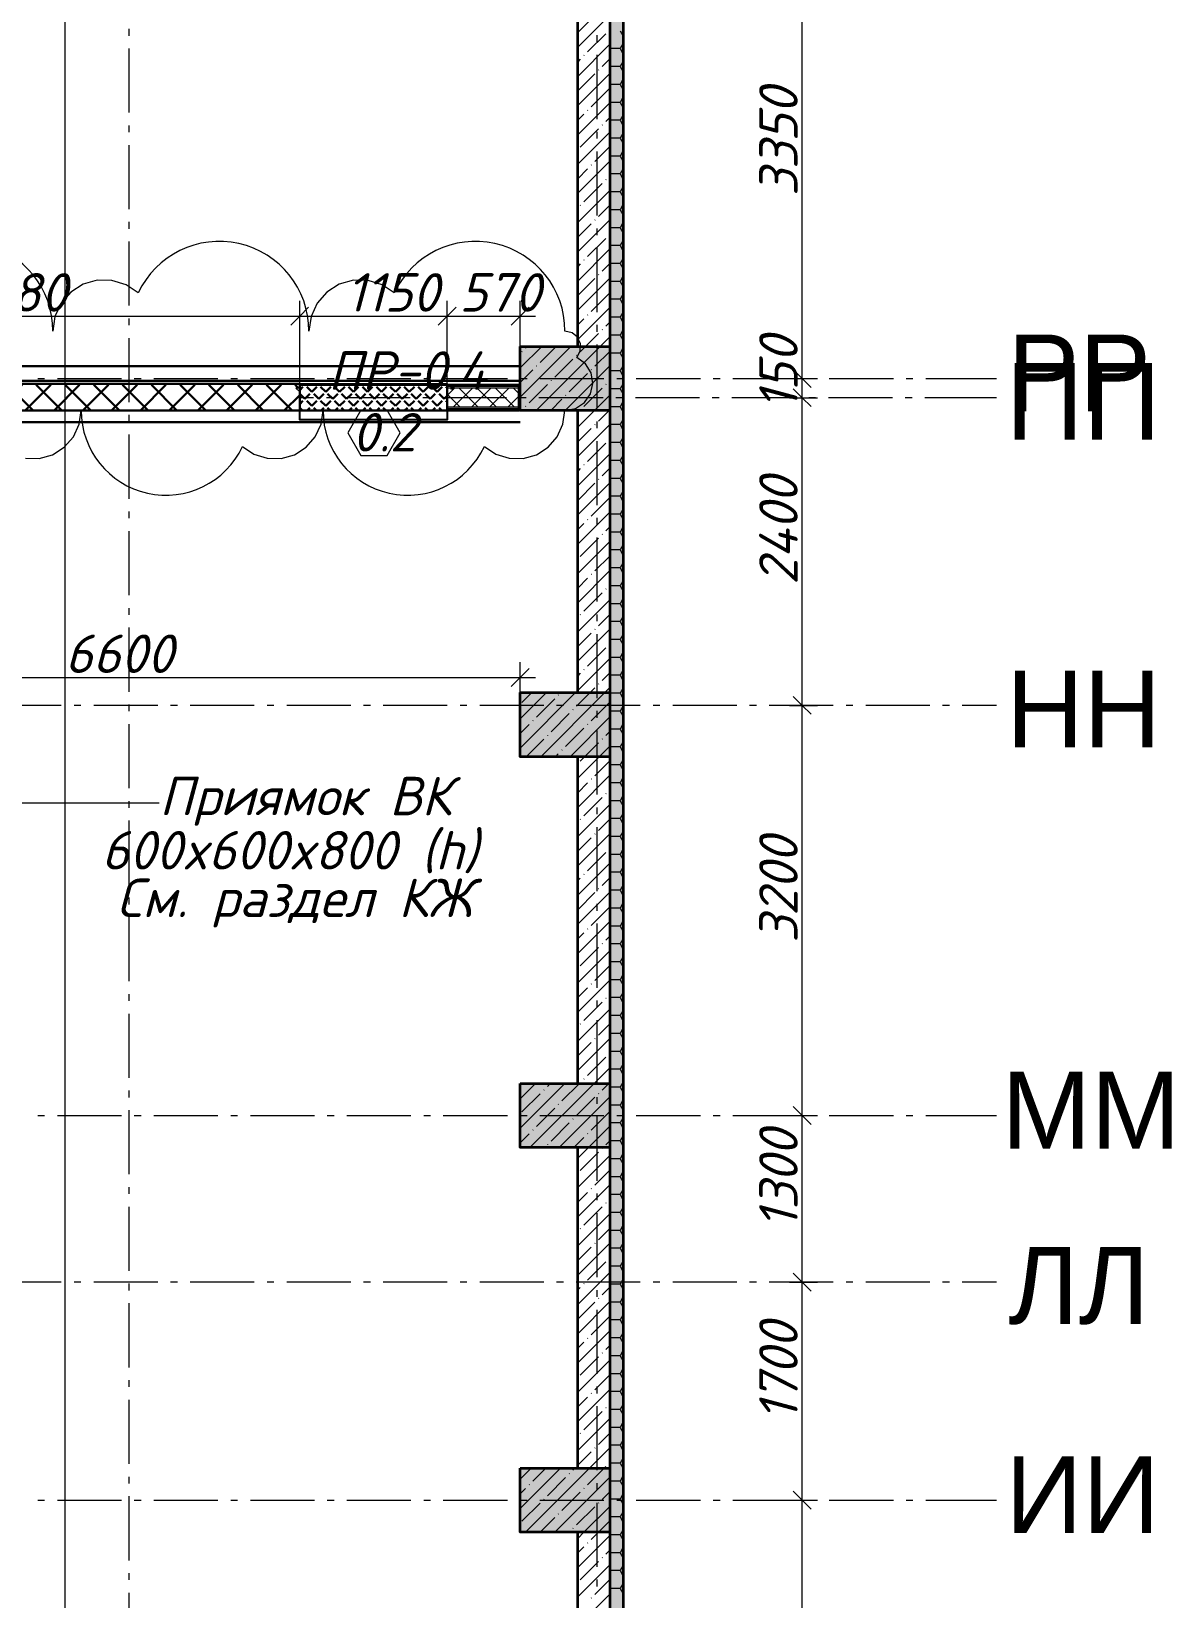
# Model space of a CAD drawing. Header units: millimetres. Extents: x -81576 to 1046824, y -248937 to 691537.
# Drawn here: x 196572 to 205470, y 657373 to 669599 of the extents above; entities that cross this region are included whole.
import ezdxf

# ---------------------------------------------------------------- set-up
doc = ezdxf.new("R2010")
doc.units = ezdxf.units.MM
for name, color, linetype, lineweight in [('0)', 6, 'Continuous', 30), ('0) расчет', 172, 'Continuous', 30), ('0) факт', 80, 'Continuous', 30), ('0.1) дверной проем', 5, 'Continuous', 30), ('0.2) Шпаклевка подвала и баз и фин', 5, 'Continuous', 30)]:
    doc.layers.add(name, color=color, linetype=linetype, lineweight=lineweight)
doc.layers.add('PDF _Геометрия', color=7, linetype='Continuous', true_color=0x1d1d1d)
doc.layers.add('PDF _Сплошная заливка', color=7, linetype='Continuous', true_color=0xffffff)
doc.layers.add('PDF _Текст', color=7, linetype='Continuous')
doc.styles.add('PDF ArialMT', font='arial.ttf')
doc.styles.add('PDF ISOCPEUR Italic', font='isocpeui.ttf')

msp = doc.modelspace()

# ---------------------------------------------------------------- hatches: boundary and pattern name
at = {"layer": '0)', "transparency": 33554559}
h = msp.add_hatch(dxfattribs=at)
h.set_pattern_fill('ANSI37', color=256, scale=50)
h.paths.add_polyline_path([(198666, 666787.2), (198637.1, 666816.1), (198666, 666816.1), (198666, 666841.1), (193786, 666841.1), (193786, 666641.1), (198666, 666641.1)])
msp.add_hatch(color=256, dxfattribs=at).paths.add_polyline_path([(200376, 666653.6), (200376, 666666.1), (199816, 666666.1), (199816, 666653.6)])
at = {"layer": '0.1) дверной проем', "transparency": 33554687}
h = msp.add_hatch(dxfattribs=at)
h.set_pattern_fill('ANGLE', color=256, scale=11, angle=45)
h.set_pattern_definition([(45, (95478.06, -6750.005), (-54.3305495, 54.3305495), [55.88, -20.955]), (135, (95478.06, -6750.005), (-54.3305495, -54.3305495), [55.88, -20.955])])
h.paths.add_polyline_path([(198666, 666841.1), (199816, 666841.1), (199816, 666641.1), (198666, 666641.1)])
at = {"layer": 'PDF _Сплошная заливка', "true_color": 0x636466, "transparency": 33554559}
for points in [[(201088, 637747.2), (201188, 637747.2), (201188, 682543.1), (201088, 682543.1), (201088, 653403.1), (201186, 653403.1), (201186, 652803.1), (201088, 652803.1)], [(201188, 637747.2), (201196, 637747.2), (201196, 682551.1), (201188, 682551.1)], [(200386, 666641.1), (201086, 666641.1), (201086, 667141.1), (200386, 667141.1)], [(200386, 663940.8), (201086, 663940.8), (201086, 664440.8), (200386, 664440.8)], [(200386, 660891.1), (201086, 660891.1), (201086, 661391.1), (200386, 661391.1)], [(200386, 657891.1), (201086, 657891.1), (201086, 658391.1), (200386, 658391.1)]]:
    msp.add_hatch(color=251, dxfattribs=at).paths.add_polyline_path(points)

# ---------------------------------------------------------------- linework, layer by layer
msp.add_lwpolyline([(198666, 666849.1), (199816, 666849.1), (199816, 666569.3), (198666, 666569.3)], close=True)
at = {"layer": '0)'}
msp.add_lwpolyline([(198666, 666849.1), (193786, 666849.1), (193786, 666641.1), (198666, 666641.1)], close=True, dxfattribs=at)
msp.add_lwpolyline([(199803.8, 666841.1), (200376, 666841.1), (200376, 666641.1), (199816, 666641.1)], dxfattribs=at)
at = {"layer": '0)', "lineweight": 9}
for points in [[(200376, 666828.6), (199816, 666828.6)], [(200059, 666841.1), (200066, 666841.1)], [(198666, 666816.1), (198637.1, 666816.1)], [(200279.8, 666741.1), (199779.8, 666741.1)], [(200376, 666816.1), (199816, 666816.1)], [(200014.8, 666816.1), (199864.8, 666666.1)], [(199909.9, 666816.1), (200059.9, 666666.1)], [(200156.3, 666816.1), (200006.3, 666666.1)], [(200051.3, 666816.1), (200201.3, 666666.1)], [(200297.7, 666816.1), (200147.7, 666666.1)], [(200192.7, 666816.1), (200342.7, 666666.1)], [(200376, 666666.1), (199816, 666666.1)], [(200376, 666653.6), (199816, 666653.6)]]:
    msp.add_lwpolyline(points, dxfattribs=at)
at = {"layer": '0) расчет', "color": 1, "lineweight": 9}
for points in [[(197406.3, 667558.9), (197310.9, 667622.3), (197201.4, 667655.9), (197086.9, 667657.2), (196976.8, 667625.9), (196880, 667564.6), (196804.6, 667478.5), (196756.7, 667374.4), (196740.3, 667261.1, 0.8010885), (195408.4, 667558.9)], [(196525.4, 666268.1), (196633.6, 666266.9), (196737.7, 666296.5), (196829.1, 666354.4), (196900.3, 666435.8), (196945.5, 666534), (196961, 666641.1, 0.8010875), (198219.4, 666359.7), (198309.5, 666299.9), (198412.9, 666268.1), (198521.1, 666266.9), (198625.2, 666296.5), (198716.6, 666354.4), (198787.8, 666435.8), (198833, 666534), (198848.5, 666641.1, 0.801086), (200106.9, 666359.7), (200197, 666299.9), (200300.4, 666268.1), (200408.6, 666266.9), (200512.7, 666296.5), (200604.1, 666354.4), (200675.3, 666435.8), (200720.5, 666534), (200736, 666641.1), (200817.7, 666657.1), (200887.4, 666702.6), (200934.8, 666771), (200953, 666852.2), (200939.2, 666934.3), (200895.6, 667005.2), (200828.5, 667054.4), (200855.6, 667104.1), (200857.8, 667160.6), (200834.7, 667212.2), (200791.1, 667248.2), (200736, 667261.1, 0.8010885), (199404.1, 667558.9), (199308.7, 667622.3), (199199.3, 667655.9), (199084.8, 667657.2), (198974.6, 667625.9), (198877.9, 667564.6), (198802.5, 667478.5), (198754.6, 667374.4), (198738.2, 667261.1, 0.8010885), (197406.3, 667558.9)]]:
    msp.add_lwpolyline(points, format="xyb", dxfattribs=at)
at = {"layer": '0) расчет'}
msp.add_lwpolyline([(193784.1, 666871.8), (200386, 666871.8)], dxfattribs=at)
at = {"layer": '0) факт'}
msp.add_lwpolyline([(193784.1, 666871.8), (200386, 666871.8)], dxfattribs=at)
at = {"layer": '0.1) дверной проем'}
msp.add_lwpolyline([(198666, 666841.1), (199816, 666841.1), (199816, 666641.1), (198666, 666641.1)], close=True, dxfattribs=at)
at = {"layer": '0.2) Шпаклевка подвала и баз и фин'}
for points in [[(193786, 666987.8), (200386, 666987.8)], [(193786, 666550.1), (200386, 666550.1)]]:
    msp.add_lwpolyline(points, dxfattribs=at)
at = {"layer": 'PDF _Геометрия', "color": 8, "lineweight": 9, "true_color": 0x808080}
msp.add_lwpolyline([(196836, 634984.7), (196836, 685937.1)], dxfattribs=at)
at = {"layer": 'PDF _Геометрия', "color": 7, "lineweight": 13}
for points in [[(97276, 669786.1), (97276, 682551.1), (97386, 682551.1), (201086, 682551.1), (201196, 682551.1), (201196, 637747.2)], [(201188, 637747.2), (201188, 682543.1), (188186, 682543.1)]]:
    msp.add_lwpolyline(points, dxfattribs=at)
at = {"layer": 'PDF _Геометрия', "color": 7, "lineweight": 9}
for points in [[(201088, 653403.1), (201088, 682443.1), (188186, 682443.1)], [(201086, 653403.1), (201086, 682441.1), (188186, 682441.1)], [(202586.2, 639471.1), (202586.2, 639991.1), (202586.2, 643541.1), (202586.2, 643991.1), (202586.2, 648691.1), (202586.2, 652041.1), (202586.2, 658141.1), (202586.2, 659841.1), (202586.2, 661141.1), (202586.2, 664341.1), (202586.2, 666741.1), (202586.2, 666891.1), (202586.2, 670241.1), (202586.2, 671341.1), (202586.2, 672341.1), (202586.2, 678790.8), (202586.2, 682461.1)], [(197336, 669565), (197336, 669618)], [(200986, 669514.9), (200986, 669567.8)], [(197336, 668965), (197336, 669465)], [(200986, 668914.9), (200986, 669414.9)], [(197336, 668812.1), (197336, 668865)], [(200986, 668762), (200986, 668814.9)], [(197336, 668212.1), (197336, 668712.1)], [(200986, 668162), (200986, 668661.9)], [(197336, 668059.2), (197336, 668112.1)], [(200986, 668009), (200986, 668061.9)], [(197336, 667459.2), (197336, 667959.2)], [(200986, 667409), (200986, 667909)], [(198736, 667447.9), (198666, 667377.9), (198596, 667307.9)], [(198666, 666849.1), (198666, 667377.9), (198666, 667497.9)], [(199886, 667447.9), (199816, 667377.9), (199746, 667307.9)], [(199816, 666847.1), (199816, 667377.9), (199816, 667497.9)], [(200456, 667447.9), (200386, 667377.9), (200316, 667307.9)], [(200386, 667141.1), (200386, 667377.9), (200386, 667497.9)], [(193666, 667377.9), (198666, 667377.9), (199816, 667377.9), (200506, 667377.9)], [(197336, 667306.3), (197336, 667359.2)], [(200986, 667256.1), (200986, 667309)], [(197336, 666706.3), (197336, 667206.3)], [(200986, 666656.1), (200986, 667156.1)], [(202516.2, 666961.1), (202586.2, 666891.1), (202656.2, 666821.1)], [(196622.3, 666891.1), (196675.2, 666891.1)], [(196775.2, 666891.1), (197275.2, 666891.1)], [(197375.2, 666891.1), (197428.1, 666891.1)], [(197528.1, 666891.1), (198028.1, 666891.1)], [(198128.1, 666891.1), (198181, 666891.1)], [(198281, 666891.1), (198781, 666891.1)], [(198881, 666891.1), (198933.9, 666891.1)], [(199033.9, 666891.1), (199533.9, 666891.1)], [(199633.9, 666891.1), (199686.8, 666891.1)], [(199786.8, 666891.1), (200286.8, 666891.1)], [(200386.8, 666891.1), (200439.8, 666891.1)], [(200539.8, 666891.1), (201039.8, 666891.1)], [(201139.8, 666891.1), (201192.7, 666891.1)], [(201292.7, 666891.1), (201792.7, 666891.1)], [(201892.7, 666891.1), (201945.6, 666891.1)], [(202045.6, 666891.1), (202545.6, 666891.1)], [(202487.2, 666891.1), (202586.2, 666891.1), (202706.2, 666891.1)], [(202645.6, 666891.1), (202698.5, 666891.1)], [(202798.5, 666891.1), (203298.5, 666891.1)], [(203398.5, 666891.1), (203451.4, 666891.1)], [(203551.4, 666891.1), (204103.9, 666891.1)], [(198774, 666741.1), (198670.7, 666741.1)], [(198926.9, 666741.1), (198874, 666741.1)], [(199526.9, 666741.1), (199026.9, 666741.1)], [(199679.8, 666741.1), (199626.9, 666741.1)], [(200432.8, 666741.1), (200379.8, 666741.1)], [(201032.8, 666741.1), (200532.8, 666741.1)], [(201185.7, 666741.1), (201132.8, 666741.1)], [(201785.7, 666741.1), (201285.7, 666741.1)], [(201938.6, 666741.1), (201885.7, 666741.1)], [(202538.6, 666741.1), (202038.6, 666741.1)], [(202487.2, 666741.1), (202586.2, 666741.1), (202706.2, 666741.1)], [(202516.2, 666811.1), (202586.2, 666741.1), (202656.2, 666671.1)], [(202691.5, 666741.1), (202638.6, 666741.1)], [(203291.5, 666741.1), (202791.5, 666741.1)], [(203444.4, 666741.1), (203391.5, 666741.1)], [(204103.9, 666741.1), (203544.4, 666741.1)], [(197336, 666553.4), (197336, 666606.3)], [(199144.3, 666642.7), (199042.5, 666466.4), (199144.3, 666290.2), (199347.8, 666290.2), (199449.5, 666466.4), (199347.8, 666642.7)], [(197336, 665953.4), (197336, 666453.4)], [(200986, 666503.2), (200986, 666556.1)], [(200986, 665903.2), (200986, 666403.2)], [(197336, 665800.5), (197336, 665853.4)], [(200986, 665750.3), (200986, 665803.2)], [(197336, 665200.5), (197336, 665700.5)], [(200986, 665150.3), (200986, 665650.3)], [(195944.5, 665557), (195944.5, 663580.3), (196909.3, 663580.3), (197570.1, 663580.3)], [(197336, 665047.5), (197336, 665100.5)], [(200986, 664997.4), (200986, 665050.3)], [(197336, 664447.5), (197336, 664947.5)], [(200986, 664397.4), (200986, 664897.4)], [(200456, 664628.9), (200386, 664558.9), (200316, 664488.9)], [(200386, 664440.8), (200386, 664558.9), (200386, 664678.9)], [(193666, 664558.9), (200506, 664558.9)], [(202516.2, 664411.1), (202586.2, 664341.1), (202656.2, 664271.1)], [(196806.2, 664341.1), (196306.2, 664341.1)], [(196959.1, 664341.1), (196906.2, 664341.1)], [(197559.1, 664341.1), (197059.1, 664341.1)], [(197336, 664294.6), (197336, 664347.5)], [(197712, 664341.1), (197659.1, 664341.1)], [(198312, 664341.1), (197812, 664341.1)], [(198464.9, 664341.1), (198412, 664341.1)], [(199064.9, 664341.1), (198564.9, 664341.1)], [(199217.9, 664341.1), (199164.9, 664341.1)], [(199817.9, 664341.1), (199317.9, 664341.1)], [(199970.8, 664341.1), (199917.9, 664341.1)], [(200570.8, 664341.1), (200070.8, 664341.1)], [(200723.7, 664341.1), (200670.8, 664341.1)], [(201323.7, 664341.1), (200823.7, 664341.1)], [(200986, 664244.4), (200986, 664297.4)], [(201476.6, 664341.1), (201423.7, 664341.1)], [(202076.6, 664341.1), (201576.6, 664341.1)], [(202229.5, 664341.1), (202176.6, 664341.1)], [(202829.5, 664341.1), (202329.5, 664341.1)], [(202487.2, 664341.1), (202586.2, 664341.1), (202706.2, 664341.1)], [(202982.4, 664341.1), (202929.5, 664341.1)], [(203582.4, 664341.1), (203082.4, 664341.1)], [(203735.4, 664341.1), (203682.4, 664341.1)], [(204103.9, 664341.1), (203835.4, 664341.1)], [(197336, 663694.6), (197336, 664194.6)], [(200986, 663644.4), (200986, 664144.4)], [(197336, 663541.7), (197336, 663594.6)], [(200986, 663491.5), (200986, 663544.4)], [(197336, 662941.7), (197336, 663441.7)], [(200986, 662891.5), (200986, 663391.5)], [(197336, 662788.8), (197336, 662841.7)], [(200986, 662738.6), (200986, 662791.5)], [(197336, 662188.8), (197336, 662688.8)], [(200986, 662138.6), (200986, 662638.6)], [(197336, 662035.9), (197336, 662088.8)], [(197336, 661435.9), (197336, 661935.9)], [(200986, 661985.7), (200986, 662038.6)], [(200986, 661385.7), (200986, 661885.7)], [(197336, 661283), (197336, 661335.9)], [(200986, 661232.8), (200986, 661285.7)], [(202516.2, 661211.1), (202586.2, 661141.1), (202656.2, 661071.1)], [(196622.3, 661141.1), (196675.2, 661141.1)], [(196775.2, 661141.1), (197275.2, 661141.1)], [(197336, 660683), (197336, 661183)], [(197375.2, 661141.1), (197428.1, 661141.1)], [(197528.1, 661141.1), (198028.1, 661141.1)], [(198128.1, 661141.1), (198181, 661141.1)], [(198281, 661141.1), (198781, 661141.1)], [(198881, 661141.1), (198933.9, 661141.1)], [(199033.9, 661141.1), (199533.9, 661141.1)], [(199633.9, 661141.1), (199686.8, 661141.1)], [(199786.8, 661141.1), (200286.8, 661141.1)], [(200386.8, 661141.1), (200439.8, 661141.1)], [(200539.8, 661141.1), (201039.8, 661141.1)], [(200986, 660632.8), (200986, 661132.8)], [(201139.8, 661141.1), (201192.7, 661141.1)], [(201292.7, 661141.1), (201792.7, 661141.1)], [(201892.7, 661141.1), (201945.6, 661141.1)], [(202045.6, 661141.1), (202545.6, 661141.1)], [(202487.2, 661141.1), (202586.2, 661141.1), (202706.2, 661141.1)], [(202645.6, 661141.1), (202698.5, 661141.1)], [(202798.5, 661141.1), (203298.5, 661141.1)], [(203398.5, 661141.1), (203451.4, 661141.1)], [(203551.4, 661141.1), (204103.9, 661141.1)], [(197336, 660530), (197336, 660583)], [(200986, 660479.9), (200986, 660532.8)], [(197336, 659930), (197336, 660430)], [(200986, 659879.9), (200986, 660379.9)], [(202516.2, 659911.1), (202586.2, 659841.1), (202656.2, 659771.1)], [(196806.2, 659841.1), (196306.2, 659841.1)], [(196959.1, 659841.1), (196906.2, 659841.1)], [(197559.1, 659841.1), (197059.1, 659841.1)], [(197336, 659777.1), (197336, 659830)], [(197712, 659841.1), (197659.1, 659841.1)], [(198312, 659841.1), (197812, 659841.1)], [(198464.9, 659841.1), (198412, 659841.1)], [(199064.9, 659841.1), (198564.9, 659841.1)], [(199217.9, 659841.1), (199164.9, 659841.1)], [(199817.9, 659841.1), (199317.9, 659841.1)], [(199970.8, 659841.1), (199917.9, 659841.1)], [(200570.8, 659841.1), (200070.8, 659841.1)], [(200723.7, 659841.1), (200670.8, 659841.1)], [(201323.7, 659841.1), (200823.7, 659841.1)], [(200986, 659726.9), (200986, 659779.9)], [(201476.6, 659841.1), (201423.7, 659841.1)], [(202076.6, 659841.1), (201576.6, 659841.1)], [(202229.5, 659841.1), (202176.6, 659841.1)], [(202829.5, 659841.1), (202329.5, 659841.1)], [(202487.2, 659841.1), (202586.2, 659841.1), (202706.2, 659841.1)], [(202982.4, 659841.1), (202929.5, 659841.1)], [(203582.4, 659841.1), (203082.4, 659841.1)], [(203735.4, 659841.1), (203682.4, 659841.1)], [(204103.9, 659841.1), (203835.4, 659841.1)], [(197336, 659177.1), (197336, 659677.1)], [(200986, 659126.9), (200986, 659626.9)], [(197336, 659024.2), (197336, 659077.1)], [(200986, 658974), (200986, 659026.9)], [(197336, 658424.2), (197336, 658924.2)], [(200986, 658374), (200986, 658874)], [(197336, 658271.3), (197336, 658324.2)], [(200986, 658221.1), (200986, 658274)], [(196622.3, 658141.1), (196675.2, 658141.1)], [(196775.2, 658141.1), (197275.2, 658141.1)], [(197336, 657671.3), (197336, 658171.3)], [(197375.2, 658141.1), (197428.1, 658141.1)], [(197528.1, 658141.1), (198028.1, 658141.1)], [(198128.1, 658141.1), (198181, 658141.1)], [(198281, 658141.1), (198781, 658141.1)], [(198881, 658141.1), (198933.9, 658141.1)], [(199033.9, 658141.1), (199533.9, 658141.1)], [(199633.9, 658141.1), (199686.8, 658141.1)], [(199786.8, 658141.1), (200286.8, 658141.1)], [(200386.8, 658141.1), (200439.8, 658141.1)], [(200539.8, 658141.1), (201039.8, 658141.1)], [(201139.8, 658141.1), (201192.7, 658141.1)], [(201292.7, 658141.1), (201792.7, 658141.1)], [(201892.7, 658141.1), (201945.6, 658141.1)], [(202045.6, 658141.1), (202545.6, 658141.1)], [(202487.2, 658141.1), (202586.2, 658141.1), (202706.2, 658141.1)], [(202516.2, 658211.1), (202586.2, 658141.1), (202656.2, 658071.1)], [(202645.6, 658141.1), (202698.5, 658141.1)], [(202798.5, 658141.1), (203298.5, 658141.1)], [(203398.5, 658141.1), (203451.4, 658141.1)], [(203551.4, 658141.1), (204103.9, 658141.1)], [(200986, 657621.1), (200986, 658121.1)], [(197336, 657518.4), (197336, 657571.3)], [(197336, 656918.4), (197336, 657418.4)], [(200986, 657468.2), (200986, 657521.1)]]:
    msp.add_lwpolyline(points, dxfattribs=at)
at = {"layer": 'PDF _Геометрия', "color": 7, "lineweight": 35}
for points in [[(193086, 678640.8), (193086, 680490.8), (193336, 680490.8), (193336, 678790.8), (200836, 678790.8), (200836, 682190.8), (193336, 682190.8), (193336, 682440.8), (201086, 682440.8), (201086, 682190.8), (201086, 678540.8), (201086, 653403.1)], [(200836, 667141.1), (200836, 669991.1)], [(200836, 664440.8), (200836, 666641.1)], [(200836, 661391.1), (200836, 663940.8)], [(200836, 658391.1), (200836, 660891.1)], [(200836, 655390.8), (200836, 657891.1)]]:
    msp.add_lwpolyline(points, dxfattribs=at)
at = {"layer": 'PDF _Геометрия', "lineweight": 9}
for points in [[(201086, 669725.9), (200836, 669475.9)], [(200940.7, 669694.6), (200836, 669589.9)], [(201054.8, 669580.5), (200912.2, 669438)], [(201166.5, 669603.8), (201188, 669566.4)], [(201086, 669497.8), (200836, 669247.8)], [(200886.1, 669411.8), (200883.7, 669409.4)], [(201166.5, 669464.1), (201088, 669464.1)], [(201188, 669501.5), (201166.5, 669464.2)], [(201166.5, 669464.1), (201188, 669426.8)], [(200855.2, 669380.9), (200836, 669361.8)], [(201086, 669269.7), (200836, 669019.7)], [(200969.2, 669266.9), (200836, 669133.7)], [(201000.1, 669297.8), (200997.7, 669295.4)], [(201086, 669383.7), (201026.2, 669323.9)], [(201166.5, 669324.5), (201088, 669324.5)], [(201188, 669361.8), (201166.5, 669324.5)], [(201166.5, 669324.5), (201188, 669287.1)], [(201083.3, 669152.8), (200940.7, 669010.3)], [(201166.5, 669184.8), (201088, 669184.8)], [(201188, 669222.2), (201166.5, 669184.8)], [(201166.5, 669184.8), (201188, 669147.4)], [(201086, 669041.6), (200836, 668791.6)], [(201166.5, 669045.1), (201088, 669045.1)], [(201188, 669082.5), (201166.5, 669045.1)], [(201166.5, 669045.1), (201188, 669007.7)], [(200883.7, 668953.2), (200836, 668905.6)], [(200914.6, 668984.1), (200912.2, 668981.8)], [(201086, 668927.5), (201054.8, 668896.2)], [(201166.5, 668905.4), (201088, 668905.4)], [(201188, 668942.8), (201166.5, 668905.4)], [(201166.5, 668905.4), (201188, 668868)], [(201086, 668813.5), (200836, 668563.5)], [(200997.7, 668839.2), (200855.2, 668696.6)], [(201028.6, 668870.1), (201026.2, 668867.7)], [(201188, 668803.1), (201166.5, 668765.8)], [(201086, 668699.4), (200969.2, 668582.6)], [(201166.5, 668765.7), (201088, 668765.7)], [(201166.5, 668765.7), (201188, 668728.3)], [(201188, 668663.4), (201166.5, 668626.1)], [(201086, 668585.4), (200836, 668335.4)], [(200943.1, 668556.4), (200940.7, 668554.1)], [(201166.5, 668626), (201088, 668626)], [(201166.5, 668626), (201188, 668588.7)], [(200912.2, 668525.6), (200836, 668449.4)], [(201026.2, 668411.5), (200883.7, 668268.9)], [(201057.1, 668442.4), (201054.8, 668440)], [(201086, 668471.3), (201083.3, 668468.5)], [(201166.5, 668486.4), (201088, 668486.4)], [(201188, 668523.7), (201166.5, 668486.4)], [(201166.5, 668486.4), (201188, 668449)], [(201086, 668357.3), (200836, 668107.3)], [(201166.5, 668346.7), (201088, 668346.7)], [(201188, 668384.1), (201166.5, 668346.7)], [(201166.5, 668346.7), (201188, 668309.3)], [(200857.5, 668242.8), (200855.2, 668240.4)], [(201086, 668243.2), (200997.7, 668154.9)], [(201166.5, 668207), (201088, 668207)], [(201188, 668244.4), (201166.5, 668207)], [(201166.5, 668207), (201188, 668169.6)], [(201086, 668129.2), (200836, 667879.2)], [(200940.7, 668097.9), (200836, 667993.2)], [(200971.6, 668128.8), (200969.2, 668126.4)], [(201166.5, 668067.3), (201088, 668067.3)], [(201188, 668104.7), (201166.5, 668067.3)], [(201166.5, 668067.3), (201188, 668029.9)], [(201054.8, 667983.8), (200912.2, 667841.3)], [(201085.6, 668014.7), (201083.3, 668012.3)], [(201166.5, 667927.6), (201088, 667927.6)], [(201188, 667965), (201166.5, 667927.7)], [(201166.5, 667927.6), (201188, 667890.3)], [(201086, 667901.1), (200836, 667651.1)], [(200886.1, 667815.1), (200883.7, 667812.8)], [(201188, 667825.3), (201166.5, 667788)], [(200855.2, 667784.2), (200836, 667765.1)], [(201000.1, 667701.1), (200997.7, 667698.7)], [(201086, 667787), (201026.2, 667727.2)], [(201166.5, 667788), (201088, 667788)], [(201166.5, 667788), (201188, 667750.6)], [(201188, 667685.7), (201166.5, 667648.3)], [(201086, 667673), (200836, 667423)], [(200969.2, 667670.2), (200836, 667537)], [(201083.3, 667556.1), (200940.7, 667413.6)], [(201166.5, 667648.3), (201088, 667648.3)], [(201166.5, 667648.3), (201188, 667610.9)], [(201086, 667444.9), (200836, 667194.9)], [(201166.5, 667508.6), (201088, 667508.6)], [(201188, 667546), (201166.5, 667508.6)], [(201166.5, 667508.6), (201188, 667471.2)], [(200883.7, 667356.6), (200836, 667308.9)], [(200914.6, 667387.4), (200912.2, 667385.1)], [(201086, 667330.8), (201054.8, 667299.5)], [(201166.5, 667368.9), (201088, 667368.9)], [(201188, 667406.3), (201166.5, 667368.9)], [(201166.5, 667368.9), (201188, 667331.5)], [(201086, 667216.8), (201010.4, 667141.1), (200510.4, 666641.1)], [(200997.7, 667242.5), (200896.3, 667141.1), (200855.2, 667099.9)], [(201028.6, 667273.4), (201026.2, 667271)], [(201166.5, 667229.2), (201088, 667229.2)], [(201188, 667266.6), (201166.5, 667229.3)], [(201166.5, 667229.2), (201188, 667191.9)], [(200554.2, 667141.1), (200386, 666973)], [(200782.3, 667141.1), (200386, 666744.9)], [(200401.3, 667102.3), (200399, 667099.9)], [(200440.1, 667141.1), (200427.5, 667128.5)], [(200668.2, 667141.1), (200541.5, 667014.4)], [(200829, 667073.8), (200826.7, 667071.4)], [(201086, 667102.7), (200969.2, 666985.9)], [(201166.5, 667089.6), (201088, 667089.6)], [(201188, 667126.9), (201166.5, 667089.6)], [(201166.5, 667089.6), (201188, 667052.2)], [(200484.5, 666957.4), (200386, 666858.9)], [(200515.4, 666988.3), (200513, 666985.9)], [(200798.1, 667042.9), (200655.6, 666900.4)], [(201086, 666988.7), (200738.5, 666641.1)], [(200943.1, 666959.8), (200940.7, 666957.4)], [(201166.5, 666949.9), (201088, 666949.9)], [(201188, 666987.3), (201166.5, 666949.9)], [(201166.5, 666949.9), (201188, 666912.5)], [(200598.6, 666843.3), (200456, 666700.8)], [(200629.4, 666874.2), (200627.1, 666871.8)], [(200912.2, 666928.9), (200769.6, 666786.3)], [(201057.1, 666845.7), (201054.8, 666843.3)], [(201086, 666874.6), (201083.3, 666871.8)], [(201188, 666847.6), (201166.5, 666810.2)], [(198637.1, 666816.1), (198666, 666787.2)], [(199873.4, 666816.1), (199816, 666758.7)], [(199816, 666768.5), (199918.5, 666666.1)], [(200376, 666753.1), (200289.1, 666666.1)], [(200334.2, 666816.1), (200376, 666774.2)], [(200712.6, 666729.3), (200624.4, 666641.1)], [(200743.5, 666760.2), (200741.1, 666757.8)], [(201086, 666760.6), (200966.6, 666641.1), (200836, 666510.6)], [(201026.2, 666814.8), (200883.7, 666672.3)], [(201166.5, 666810.2), (201088, 666810.2)], [(201166.5, 666810.2), (201188, 666772.8)], [(201188, 666707.9), (201166.5, 666670.5)], [(200399, 666643.7), (200396.3, 666641.1)], [(200429.9, 666674.6), (200427.5, 666672.3)], [(200857.5, 666646.1), (200855.2, 666643.7)], [(201086, 666646.5), (201080.6, 666641.1), (200997.7, 666558.2)], [(201166.5, 666670.5), (201088, 666670.5)], [(201166.5, 666670.5), (201188, 666633.1)], [(201086, 666532.5), (200836, 666282.5)], [(200940.7, 666501.2), (200836, 666396.5)], [(200971.6, 666532.1), (200969.2, 666529.7)], [(201166.5, 666530.8), (201088, 666530.8)], [(201188, 666568.2), (201166.5, 666530.9)], [(201166.5, 666530.8), (201188, 666493.4)], [(201054.8, 666387.1), (200912.2, 666244.6)], [(201085.6, 666418), (201083.3, 666415.6)], [(201166.5, 666391.1), (201088, 666391.1)], [(201188, 666428.5), (201166.5, 666391.2)], [(201166.5, 666391.1), (201188, 666353.8)], [(201086, 666304.4), (200836, 666054.4)], [(200886.1, 666218.4), (200883.7, 666216.1)], [(201166.5, 666251.5), (201088, 666251.5)], [(201188, 666288.8), (201166.5, 666251.5)], [(201166.5, 666251.5), (201188, 666214.1)], [(200855.2, 666187.5), (200836, 666168.4)], [(201000.1, 666104.4), (200997.7, 666102)], [(201086, 666190.3), (201026.2, 666130.5)], [(201166.5, 666111.8), (201088, 666111.8)], [(201188, 666149.2), (201166.5, 666111.8)], [(201166.5, 666111.8), (201188, 666074.4)], [(201086, 666076.3), (200836, 665826.3)], [(200969.2, 666073.5), (200836, 665940.3)], [(201166.5, 665972.1), (201088, 665972.1)], [(201188, 666009.5), (201166.5, 665972.1)], [(201166.5, 665972.1), (201188, 665934.7)], [(201086, 665848.2), (200836, 665598.2)], [(201083.3, 665959.5), (200940.7, 665816.9)], [(201188, 665869.8), (201166.5, 665832.4)], [(200883.7, 665759.9), (200836, 665712.2)], [(200914.6, 665790.7), (200912.2, 665788.4)], [(201086, 665734.1), (201054.8, 665702.8)], [(201166.5, 665832.4), (201088, 665832.4)], [(201166.5, 665832.4), (201188, 665795)], [(201188, 665730.1), (201166.5, 665692.8)], [(201086, 665620.1), (200836, 665370.1)], [(200997.7, 665645.8), (200855.2, 665503.3)], [(201028.6, 665676.7), (201026.2, 665674.3)], [(201166.5, 665692.7), (201088, 665692.7)], [(201166.5, 665692.7), (201188, 665655.4)], [(201086, 665506), (200969.2, 665389.2)], [(201166.5, 665553.1), (201088, 665553.1)], [(201188, 665590.4), (201166.5, 665553.1)], [(201166.5, 665553.1), (201188, 665515.7)], [(201086, 665392), (200836, 665142)], [(200943.1, 665363.1), (200940.7, 665360.7)], [(201166.5, 665413.4), (201088, 665413.4)], [(201188, 665450.8), (201166.5, 665413.4)], [(201166.5, 665413.4), (201188, 665376)], [(200912.2, 665332.2), (200836, 665256)], [(201057.1, 665249), (201054.8, 665246.6)], [(201086, 665277.9), (201083.3, 665275.2)], [(201166.5, 665273.7), (201088, 665273.7)], [(201188, 665311.1), (201166.5, 665273.7)], [(201166.5, 665273.7), (201188, 665236.3)], [(201086, 665163.9), (200836, 664913.9)], [(201026.2, 665218.1), (200883.7, 665075.6)], [(201166.5, 665134), (201088, 665134)], [(201188, 665171.4), (201166.5, 665134)], [(201166.5, 665134), (201188, 665096.6)], [(200857.5, 665049.4), (200855.2, 665047.1)], [(201086, 665049.8), (200997.7, 664961.5)], [(201166.5, 664994.3), (201088, 664994.3)], [(201188, 665031.7), (201166.5, 664994.4)], [(201166.5, 664994.3), (201188, 664957)], [(201086, 664935.8), (200836, 664685.8)], [(200940.7, 664904.5), (200836, 664799.8)], [(200971.6, 664935.4), (200969.2, 664933)], [(201188, 664892), (201166.5, 664854.7)], [(201054.8, 664790.4), (200912.2, 664647.9)], [(201085.6, 664821.3), (201083.3, 664819)], [(201166.5, 664854.7), (201088, 664854.7)], [(201166.5, 664854.7), (201188, 664817.3)], [(201188, 664752.4), (201166.5, 664715)], [(201086, 664707.7), (200836, 664457.7)], [(200886.1, 664621.7), (200883.7, 664619.4)], [(201166.5, 664715), (201088, 664715)], [(201166.5, 664715), (201188, 664677.6)], [(200855.2, 664590.9), (200836, 664571.7)], [(201000.1, 664507.7), (200997.7, 664505.3)], [(201086, 664593.6), (201026.2, 664533.8)], [(201166.5, 664575.3), (201088, 664575.3)], [(201188, 664612.7), (201166.5, 664575.3)], [(201166.5, 664575.3), (201188, 664537.9)], [(200591, 664440.8), (200386, 664235.8)], [(200819.1, 664440.8), (200386, 664007.7)], [(200477, 664440.8), (200399, 664362.8)], [(200655.6, 664391.3), (200513, 664248.7)], [(201086, 664479.6), (201047.2, 664440.8), (200547.2, 663940.8)], [(200686.5, 664422.2), (200684.1, 664419.8)], [(200969.2, 664476.8), (200933.2, 664440.8), (200826.7, 664334.2)], [(201166.5, 664435.6), (201088, 664435.6)], [(201188, 664473), (201166.5, 664435.6)], [(201166.5, 664435.6), (201188, 664398.2)], [(200769.6, 664277.2), (200627.1, 664134.7)], [(200800.5, 664308.1), (200798.1, 664305.7)], [(201083.3, 664362.8), (200940.7, 664220.2)], [(201166.5, 664295.9), (201088, 664295.9)], [(201188, 664333.3), (201166.5, 664296)], [(201166.5, 664295.9), (201188, 664258.5)], [(200456, 664191.7), (200386, 664121.7)], [(200486.9, 664222.6), (200484.5, 664220.2)], [(200883.7, 664163.2), (200741.1, 664020.6)], [(201086, 664251.5), (200775.3, 663940.8)], [(200914.6, 664194.1), (200912.2, 664191.7)], [(201086, 664137.4), (201054.8, 664106.1)], [(201166.5, 664156.2), (201088, 664156.2)], [(201188, 664193.6), (201166.5, 664156.3)], [(201166.5, 664156.2), (201188, 664118.9)], [(200570, 664077.6), (200433.2, 663940.8)], [(200600.9, 664108.5), (200598.6, 664106.1)], [(201086, 664023.4), (201003.4, 663940.8), (200836, 663773.4)], [(200997.7, 664049.1), (200889.4, 663940.8), (200855.2, 663906.6)], [(201028.6, 664080), (201026.2, 664077.6)], [(201166.5, 664016.6), (201088, 664016.6)], [(201188, 664053.9), (201166.5, 664016.6)], [(201166.5, 664016.6), (201188, 663979.2)], [(200684.1, 663963.6), (200661.3, 663940.8)], [(200715, 663994.5), (200712.6, 663992.1)], [(201086, 663909.3), (200969.2, 663792.5)], [(201188, 663914.3), (201166.5, 663876.9)], [(201086, 663795.3), (200836, 663545.3)], [(200943.1, 663766.4), (200940.7, 663764)], [(201166.5, 663876.9), (201088, 663876.9)], [(201166.5, 663876.9), (201188, 663839.5)], [(201188, 663774.6), (201166.5, 663737.2)], [(200912.2, 663735.5), (200836, 663659.3)], [(201057.1, 663652.3), (201054.8, 663650)], [(201086, 663681.2), (201083.3, 663678.5)], [(201166.5, 663737.2), (201088, 663737.2)], [(201166.5, 663737.2), (201188, 663699.8)], [(201086, 663567.2), (200836, 663317.2)], [(201026.2, 663621.4), (200883.7, 663478.9)], [(201166.5, 663597.5), (201088, 663597.5)], [(201188, 663634.9), (201166.5, 663597.5)], [(201166.5, 663597.5), (201188, 663560.1)], [(200857.5, 663452.7), (200855.2, 663450.4)], [(201086, 663453.1), (200997.7, 663364.8)], [(201166.5, 663457.8), (201088, 663457.8)], [(201188, 663495.2), (201166.5, 663457.9)], [(201166.5, 663457.8), (201188, 663420.5)], [(201086, 663339.1), (200836, 663089.1)], [(200940.7, 663307.8), (200836, 663203.1)], [(200971.6, 663338.7), (200969.2, 663336.3)], [(201166.5, 663318.2), (201088, 663318.2)], [(201188, 663355.5), (201166.5, 663318.2)], [(201166.5, 663318.2), (201188, 663280.8)], [(201054.8, 663193.8), (200912.2, 663051.2)], [(201085.6, 663224.6), (201083.3, 663222.3)], [(201166.5, 663178.5), (201088, 663178.5)], [(201188, 663215.9), (201166.5, 663178.5)], [(201166.5, 663178.5), (201188, 663141.1)], [(201086, 663111), (200836, 662861)], [(201166.5, 663038.8), (201088, 663038.8)], [(201188, 663076.2), (201166.5, 663038.8)], [(201166.5, 663038.8), (201188, 663001.4)], [(200855.2, 662994.2), (200836, 662975)], [(200886.1, 663025.1), (200883.7, 663022.7)], [(201000.1, 662911), (200997.7, 662908.6)], [(201086, 662996.9), (201026.2, 662937.1)], [(201188, 662936.5), (201166.5, 662899.1)], [(201086, 662882.9), (200836, 662632.9)], [(200969.2, 662880.1), (200836, 662746.9)], [(201166.5, 662899.1), (201088, 662899.1)], [(201166.5, 662899.1), (201188, 662861.7)], [(201188, 662796.8), (201166.5, 662759.5)], [(201083.3, 662766.1), (200940.7, 662623.5)], [(201166.5, 662759.4), (201088, 662759.4)], [(201166.5, 662759.4), (201188, 662722.1)], [(201086, 662654.8), (200836, 662404.8)], [(200883.7, 662566.5), (200836, 662518.8)], [(200914.6, 662597.4), (200912.2, 662595)], [(201086, 662540.7), (201054.8, 662509.5)], [(201166.5, 662619.8), (201088, 662619.8)], [(201188, 662657.1), (201166.5, 662619.8)], [(201166.5, 662619.8), (201188, 662582.4)], [(201086, 662426.7), (200836, 662176.7)], [(200997.7, 662452.4), (200855.2, 662309.9)], [(201028.6, 662483.3), (201026.2, 662480.9)], [(201166.5, 662480.1), (201088, 662480.1)], [(201188, 662517.5), (201166.5, 662480.1)], [(201166.5, 662480.1), (201188, 662442.7)], [(201086, 662312.6), (200969.2, 662195.8)], [(201166.5, 662340.4), (201088, 662340.4)], [(201188, 662377.8), (201166.5, 662340.4)], [(201166.5, 662340.4), (201188, 662303)], [(201086, 662198.6), (200836, 661948.6)], [(201166.5, 662200.7), (201088, 662200.7)], [(201188, 662238.1), (201166.5, 662200.7)], [(201166.5, 662200.7), (201188, 662163.3)], [(200912.2, 662138.8), (200836, 662062.6)], [(200943.1, 662169.7), (200940.7, 662167.3)], [(201057.1, 662055.6), (201054.8, 662053.3)], [(201086, 662084.5), (201083.3, 662081.8)], [(201166.5, 662061), (201088, 662061)], [(201188, 662098.4), (201166.5, 662061)], [(201166.5, 662061), (201188, 662023.6)], [(201086, 661970.5), (200836, 661720.5)], [(201026.2, 662024.7), (200883.7, 661882.2)], [(201188, 661958.7), (201166.5, 661921.4)], [(200857.5, 661856), (200855.2, 661853.7)], [(201086, 661856.5), (200997.7, 661768.1)], [(201166.5, 661921.3), (201088, 661921.3)], [(201166.5, 661921.3), (201188, 661884)], [(201188, 661819), (201166.5, 661781.7)], [(201086, 661742.4), (200836, 661492.4)], [(200940.7, 661711.1), (200836, 661606.5)], [(200971.6, 661742), (200969.2, 661739.6)], [(201166.5, 661781.7), (201088, 661781.7)], [(201166.5, 661781.7), (201188, 661744.3)], [(201054.8, 661597.1), (200912.2, 661454.5)], [(201085.6, 661627.9), (201083.3, 661625.6)], [(201166.5, 661642), (201088, 661642)], [(201188, 661679.4), (201166.5, 661642)], [(201166.5, 661642), (201188, 661604.6)], [(201086, 661514.3), (200962.8, 661391.1), (200462.8, 660891.1)], [(201166.5, 661502.3), (201088, 661502.3)], [(201188, 661539.7), (201166.5, 661502.3)], [(201166.5, 661502.3), (201188, 661464.9)], [(200506.6, 661391.1), (200386, 661270.5)], [(200734.7, 661391.1), (200386, 661042.4)], [(200392.6, 661391.1), (200386, 661384.5)], [(200572.4, 661342.8), (200570, 661340.5)], [(200620.7, 661391.1), (200598.6, 661369)], [(200855.2, 661397.5), (200848.8, 661391.1), (200712.6, 661254.9)], [(200886.1, 661428.4), (200883.7, 661426)], [(201086, 661400.3), (201076.9, 661391.1), (201026.2, 661340.5)], [(201166.5, 661362.6), (201088, 661362.6)], [(201188, 661400), (201166.5, 661362.6)], [(201166.5, 661362.6), (201188, 661325.2)], [(200541.5, 661311.9), (200399, 661169.4)], [(200655.6, 661197.9), (200513, 661055.3)], [(200686.5, 661228.8), (200684.1, 661226.4)], [(201086, 661286.2), (200690.9, 660891.1)], [(200969.2, 661283.4), (200826.7, 661140.9)], [(201000.1, 661314.3), (200997.7, 661311.9)], [(201166.5, 661222.9), (201088, 661222.9)], [(201188, 661260.3), (201166.5, 661223)], [(201166.5, 661222.9), (201188, 661185.6)], [(200769.6, 661083.8), (200627.1, 660941.3)], [(200800.5, 661114.7), (200798.1, 661112.4)], [(201083.3, 661169.4), (200940.7, 661026.8)], [(201166.5, 661083.3), (201088, 661083.3)], [(201188, 661120.6), (201166.5, 661083.3)], [(201166.5, 661083.3), (201188, 661045.9)], [(200456, 660998.3), (200386, 660928.4)], [(200486.9, 661029.2), (200484.5, 661026.8)], [(200883.7, 660969.8), (200805, 660891.1)], [(201086, 661058.1), (200919, 660891.1), (200836, 660808.1)], [(200914.6, 661000.7), (200912.2, 660998.3)], [(201188, 660981), (201166.5, 660943.6)], [(200600.9, 660915.1), (200598.6, 660912.8)], [(201086, 660830), (200836, 660580)], [(200997.7, 660855.7), (200855.2, 660713.2)], [(201028.6, 660886.6), (201026.2, 660884.3)], [(201086, 660944.1), (201054.8, 660912.8)], [(201166.5, 660943.6), (201088, 660943.6)], [(201166.5, 660943.6), (201188, 660906.2)], [(201188, 660841.3), (201166.5, 660803.9)], [(201086, 660716), (200969.2, 660599.1)], [(201166.5, 660803.9), (201088, 660803.9)], [(201166.5, 660803.9), (201188, 660766.5)], [(201086, 660601.9), (200836, 660351.9)], [(201166.5, 660664.2), (201088, 660664.2)], [(201188, 660701.6), (201166.5, 660664.2)], [(201166.5, 660664.2), (201188, 660626.8)], [(200912.2, 660542.1), (200836, 660466)], [(200943.1, 660573), (200940.7, 660570.6)], [(201086, 660487.9), (201083.3, 660485.1)], [(201166.5, 660524.5), (201088, 660524.5)], [(201188, 660561.9), (201166.5, 660524.6)], [(201166.5, 660524.5), (201188, 660487.2)], [(201086, 660373.8), (200836, 660123.8)], [(201026.2, 660428.1), (200883.7, 660285.5)], [(201057.1, 660458.9), (201054.8, 660456.6)], [(201166.5, 660384.9), (201088, 660384.9)], [(201188, 660422.2), (201166.5, 660384.9)], [(201166.5, 660384.9), (201188, 660347.5)], [(200857.5, 660259.4), (200855.2, 660257)], [(201086, 660259.8), (200997.7, 660171.4)], [(201166.5, 660245.2), (201088, 660245.2)], [(201188, 660282.6), (201166.5, 660245.2)], [(201166.5, 660245.2), (201188, 660207.8)], [(201086, 660145.7), (200836, 659895.7)], [(200940.7, 660114.4), (200836, 660009.8)], [(200971.6, 660145.3), (200969.2, 660142.9)], [(201166.5, 660105.5), (201088, 660105.5)], [(201188, 660142.9), (201166.5, 660105.5)], [(201166.5, 660105.5), (201188, 660068.1)], [(201054.8, 660000.4), (200912.2, 659857.8)], [(201085.6, 660031.3), (201083.3, 660028.9)], [(201188, 660003.2), (201166.5, 659965.8)], [(201086, 659917.6), (200836, 659667.6)], [(201166.5, 659965.8), (201088, 659965.8)], [(201166.5, 659965.8), (201188, 659928.4)], [(201188, 659863.5), (201166.5, 659826.1)], [(200855.2, 659800.8), (200836, 659781.7)], [(200886.1, 659831.7), (200883.7, 659829.3)], [(201086, 659803.6), (201026.2, 659743.8)], [(201166.5, 659826.1), (201088, 659826.1)], [(201166.5, 659826.1), (201188, 659788.7)], [(201086, 659689.5), (200836, 659439.5)], [(200969.2, 659686.7), (200836, 659553.6)], [(201000.1, 659717.6), (200997.7, 659715.3)], [(201166.5, 659686.4), (201088, 659686.4)], [(201188, 659723.8), (201166.5, 659686.5)], [(201166.5, 659686.4), (201188, 659649.1)], [(201083.3, 659572.7), (200940.7, 659430.1)], [(201166.5, 659546.8), (201088, 659546.8)], [(201188, 659584.1), (201166.5, 659546.8)], [(201166.5, 659546.8), (201188, 659509.4)], [(201086, 659461.4), (200836, 659211.4)], [(200883.7, 659373.1), (200836, 659325.5)], [(200914.6, 659404), (200912.2, 659401.6)], [(201166.5, 659407.1), (201088, 659407.1)], [(201188, 659444.5), (201166.5, 659407.1)], [(201166.5, 659407.1), (201188, 659369.7)], [(200997.7, 659259.1), (200855.2, 659116.5)], [(201028.6, 659289.9), (201026.2, 659287.6)], [(201086, 659347.4), (201054.8, 659316.1)], [(201166.5, 659267.4), (201088, 659267.4)], [(201188, 659304.8), (201166.5, 659267.4)], [(201166.5, 659267.4), (201188, 659230)], [(201086, 659233.3), (200836, 658983.3)], [(201086, 659119.3), (200969.2, 659002.4)], [(201166.5, 659127.7), (201088, 659127.7)], [(201188, 659165.1), (201166.5, 659127.7)], [(201166.5, 659127.7), (201188, 659090.3)], [(201086, 659005.2), (200836, 658755.2)], [(201188, 659025.4), (201166.5, 658988.1)], [(200912.2, 658945.4), (200836, 658869.3)], [(200943.1, 658976.3), (200940.7, 658973.9)], [(201086, 658891.2), (201083.3, 658888.4)], [(201166.5, 658988), (201088, 658988)], [(201166.5, 658988), (201188, 658950.7)], [(201188, 658885.7), (201166.5, 658848.4)], [(201086, 658777.1), (200836, 658527.1)], [(201026.2, 658831.4), (200883.7, 658688.8)], [(201057.1, 658862.3), (201054.8, 658859.9)], [(201166.5, 658848.4), (201088, 658848.4)], [(201166.5, 658848.4), (201188, 658811)], [(200857.5, 658662.7), (200855.2, 658660.3)], [(201086, 658663.1), (200997.7, 658574.8)], [(201166.5, 658708.7), (201088, 658708.7)], [(201188, 658746.1), (201166.5, 658708.7)], [(201166.5, 658708.7), (201188, 658671.3)], [(201086, 658549), (200928.1, 658391.1), (200428.1, 657891.1)], [(200940.7, 658517.7), (200836, 658413.1)], [(200971.6, 658548.6), (200969.2, 658546.2)], [(201166.5, 658569), (201088, 658569)], [(201188, 658606.4), (201166.5, 658569)], [(201166.5, 658569), (201188, 658531.6)], [(200471.9, 658391.1), (200386, 658305.2)], [(200700, 658391.1), (200386, 658077.1)], [(200586, 658391.1), (200484.5, 658289.6)], [(200814.1, 658391.1), (200798.1, 658375.2)], [(201054.8, 658403.7), (201042.2, 658391.1), (200912.2, 658261.1)], [(201085.6, 658434.6), (201083.3, 658432.2)], [(201166.5, 658429.3), (201088, 658429.3)], [(201188, 658466.7), (201166.5, 658429.3)], [(201166.5, 658429.3), (201188, 658391.9)], [(200458.4, 658263.5), (200456, 658261.1)], [(200741.1, 658318.1), (200598.6, 658175.6)], [(201086, 658320.9), (200656.2, 657891.1)], [(200772, 658349), (200769.6, 658346.7)], [(201166.5, 658289.6), (201088, 658289.6)], [(201188, 658327), (201166.5, 658289.7)], [(201166.5, 658289.6), (201188, 658252.3)], [(200427.5, 658232.6), (200386, 658191.2)], [(200572.4, 658149.4), (200570, 658147.1)], [(200855.2, 658204.1), (200712.6, 658061.5)], [(200886.1, 658235), (200883.7, 658232.6)], [(201086, 658206.9), (201026.2, 658147.1)], [(201166.5, 658150), (201088, 658150)], [(201188, 658187.3), (201166.5, 658150)], [(201166.5, 658150), (201188, 658112.6)], [(200541.5, 658118.6), (200399, 657976)], [(200686.5, 658035.4), (200684.1, 658033)], [(200969.2, 658090), (200826.7, 657947.5)], [(201086, 658092.8), (200884.3, 657891.1), (200836, 657842.8)], [(201000.1, 658120.9), (200997.7, 658118.6)], [(201188, 658047.6), (201166.5, 658010.3)], [(200655.6, 658004.5), (200542.2, 657891.1)], [(200800.5, 657921.3), (200798.1, 657919)], [(201083.3, 657976), (200998.4, 657891.1), (200940.7, 657833.4)], [(201166.5, 658010.3), (201088, 658010.3)], [(201166.5, 658010.3), (201188, 657972.9)], [(201188, 657908), (201166.5, 657870.6)], [(201086, 657864.7), (200836, 657614.7)], [(200883.7, 657776.4), (200836, 657728.8)], [(200914.6, 657807.3), (200912.2, 657804.9)], [(201166.5, 657870.6), (201088, 657870.6)], [(201166.5, 657870.6), (201188, 657833.2)], [(200997.7, 657662.4), (200855.2, 657519.8)], [(201028.6, 657693.2), (201026.2, 657690.9)], [(201086, 657750.7), (201054.8, 657719.4)], [(201166.5, 657730.9), (201088, 657730.9)], [(201188, 657768.3), (201166.5, 657730.9)], [(201166.5, 657730.9), (201188, 657693.5)], [(201086, 657636.6), (200836, 657386.6)], [(201166.5, 657591.2), (201088, 657591.2)], [(201188, 657628.6), (201166.5, 657591.2)], [(201166.5, 657591.2), (201188, 657553.8)], [(201086, 657408.5), (200836, 657158.5)], [(201086, 657522.6), (200969.2, 657405.8)], [(201166.5, 657451.5), (201088, 657451.5)], [(201188, 657488.9), (201166.5, 657451.6)], [(201166.5, 657451.5), (201188, 657414.2)], [(200943.1, 657379.6), (200940.7, 657377.2)]]:
    msp.add_lwpolyline(points, dxfattribs=at)
at = {"layer": 'PDF _Геометрия', "color": 7, "lineweight": 35}
for points in [[(200386, 667141.1), (201086, 667141.1), (201086, 666641.1), (200386, 666641.1)], [(200386, 664440.8), (201086, 664440.8), (201086, 663940.8), (200386, 663940.8)], [(200386, 661391.1), (201086, 661391.1), (201086, 660891.1), (200386, 660891.1)], [(200386, 658391.1), (201086, 658391.1), (201086, 657891.1), (200386, 657891.1)]]:
    msp.add_lwpolyline(points, close=True, dxfattribs=at)

# ---------------------------------------------------------------- texts
at = {"layer": 'PDF _Текст', "char_height": 300, "attachment_point": 4, "rotation": 90, "style": 'PDF ISOCPEUR Italic'}
for s, insert in [('3350', (202401.5, 668313.3)), ('150', (202401.5, 666645.6)), ('2400', (202401.5, 665280.6)), ('3200', (202401.5, 662488.3)), ('1300', (202401.5, 660257.4)), ('1700', (202401.5, 658757.4))]:
    msp.add_mtext(s, dxfattribs=dict(at, insert=insert))
at = {"layer": 'PDF _Текст', "attachment_point": 4}
for s, insert, char_height, style in [('4880', (195965.6, 667562.6), 300, 'PDF ISOCPEUR Italic'), ('1150', (199026.5, 667562.6), 300, 'PDF ISOCPEUR Italic'), ('570', (199911.4, 667562.6), 300, 'PDF ISOCPEUR Italic'), ('РР', (204189.8, 666933.5), 600, 'PDF ArialMT'), ('ПП', (204177.4, 666712.9), 600, 'PDF ArialMT'), ('6600', (196833.2, 664743.7), 300, 'PDF ISOCPEUR Italic'), ('НН', (204177.4, 664312.9), 600, 'PDF ArialMT'), ('Приямок ВК', (197570.1, 663592.9), 300, 'PDF ISOCPEUR Italic'), ('600x600x800 (h)', (197117.6, 663196), 300, 'PDF ISOCPEUR Italic'), ('См. раздел КЖ', (197236.7, 662799.1), 300, 'PDF ISOCPEUR Italic'), ('ММ', (204142.1, 661183.5), 600, 'PDF ArialMT'), ('ЛЛ', (204195, 659812.9), 600, 'PDF ArialMT'), ('ИИ', (204172.3, 658183.5), 600, 'PDF ArialMT')]:
    msp.add_mtext(s, dxfattribs=dict(at, insert=insert, char_height=char_height, style=style))
at = {"layer": 'PDF _Текст', "color": 12, "true_color": 0xdd0000, "char_height": 300, "attachment_point": 4, "style": 'PDF ISOCPEUR Italic'}
for s, insert in [('ПР-0.4', (198886.7, 666952.7)), ('0.2', (199074.3, 666471.6))]:
    msp.add_mtext(s, dxfattribs=dict(at, insert=insert))

doc.saveas('drawing.dxf')
